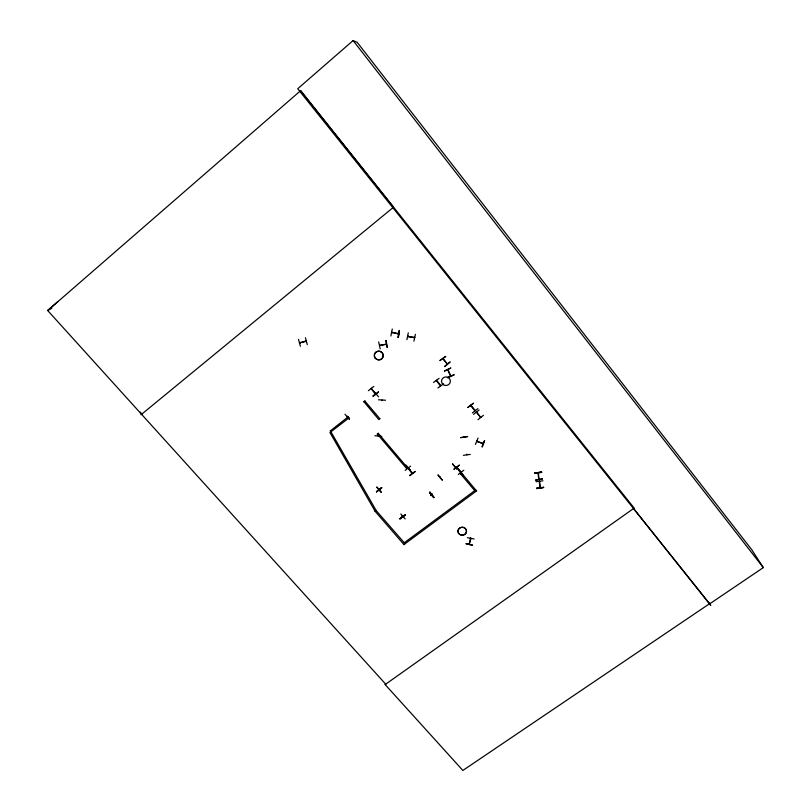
<?xml version="1.0" encoding="UTF-8"?>
<svg xmlns="http://www.w3.org/2000/svg" width="811" height="811" viewBox="0 0 811 811"><rect width="100%" height="100%" fill="white"/><g stroke="black" fill="none" stroke-linecap="round" stroke-linejoin="round"><path stroke-width="1.22" d="M347.696 416.165L347.412 416.986M447.865 369.512L450.815 375.969L450.592 375.402M447.875 370.445L447.895 369.583M447.388 363.794L446.962 363.379M447.439 377.49L453.967 374.672M450.5 376.03L447.642 369.613M446.962 363.49L447.216 364.027M447.114 364.017L442.806 358.634M376.091 393.994L375.605 394.612L376.355 394.197M442.228 480.122L437.91 474.851L442.228 479.99M444.469 371.083L450.865 367.971L444.448 371.053M403.625 515.938L403.006 516.029M407.335 468.454L407.933 468.008M443.587 383.816L437.93 388.003M470.481 538.97L470.897 538.423L469.387 544.181M443.029 358.634L443.252 359.182M442.999 358.482L447.388 363.967M440.434 477.466L440.201 477M431.046 495.369L431.513 494.842M432.425 494.081L432.121 494.903M440.768 385.499L436.43 380.207M440.485 385.884L436.267 380.592M439.116 378.321L433.52 382.478M434.078 497.447L429.901 492.135L433.784 497.538M538.484 473.442L538.301 472.631M539.051 479.24L538.362 472.925M539.386 481.937L539.558 481.095M432.05 494.355L432.415 494.315M431.036 495.105L431.168 495.612L431.411 494.832M429.911 492.125L429.495 492.561L433.773 497.67M414.979 471.434L409.565 475.378M378.443 399.782L385.519 400.239M412.302 473.046L407.963 467.785M405.115 543.725L376.263 510.666L330.33 430.763M472.529 545.266L465.889 543.684L472.529 545.104M476.625 490.858L404.091 544.475M404.284 542.762L475.793 489.864M405.145 518.878L400.806 513.961M410.559 466.132L405.186 470.36M405.155 514.985L399.823 518.908L405.176 514.843M374.854 435.72L381.839 436.419M381.738 400.593L382.123 400.026M378.585 435.801L378.555 435.801M407.649 467.633L407.183 468.271L407.923 468.099M407.751 467.653L407.781 468.393M402.124 516.141L402.611 516.637M407.274 467.917L407.751 467.815M402.246 516.161L402.246 516.952M406.737 468.677L377.308 434.037M405.693 465.321L410.336 470.279L405.966 465.098M539.254 481.268L539.903 487.482M414.695 337.538L407.568 336.443M415.384 334.345L413.924 341.167M414.492 337.781L414.563 337.427M413.914 337.771L414.076 337.325M466.943 454.464L466.903 454.272M408.298 336.119L408.278 336.595M407.649 336.048L407.811 336.007M408.278 332.834L406.889 339.687M404.071 544.698L375.229 511.437L376.294 510.464M379.305 489.803L379.578 488.891M376.263 510.666L375.128 511.031M381.626 487.604L376.497 491.719M376.973 487.056L381.342 492.074M375.655 393.761L371.185 388.489M390.872 336.007L392.281 328.992M397.988 333.868L398.606 333.706M397.948 337.366L399.428 330.543M398.485 333.97L391.622 332.277M391.612 332.398L398.556 333.625M377.267 434.209L378.352 433.236M363.875 401.698L378.808 419.551L379.893 418.567M442.796 358.797L443.252 359.405M460.901 472.418L456.664 467.318L461.135 471.961M471.252 405.794L470.633 405.48L471.242 405.612M475.124 410.346L474.84 410.559M480.517 417.351L476.402 411.958M378.585 392.088L373.121 396.336M392.2 332.682L391.571 332.723M392.23 332.52L392.301 332.571M306.193 340.884L299.462 342.972M375.696 393.761L375.229 393.122M375.675 393.538L375.412 393.984L375.28 393.132M371.043 388.459L375.402 393.751M372.898 395.95L378.392 391.855M374.053 391.551L378.605 396.853M467.42 537.673L474.1 538.97M385.783 340.539L387.212 347.534L386.137 340.549M373.82 386.421L368.356 390.699M371.489 388.996L371.225 388.307M371.276 388.368L371.62 388.945M380.197 348.862L378.686 341.948M386.421 344.249L379.69 345.425M379.599 345.364L386.441 344.219M363.835 401.861L364.93 400.877M466.984 454.768L466.66 454.312M349.511 419.54L344.989 414.249M375.087 511.234L329.965 432.547L349.065 417.858M330.27 430.935L348.193 416.824M347.321 416.459L347.28 416.682M475.439 444.387L478.064 438.052M477.527 441.448C475.104 440.16 485.333 444.833 482.575 443.211M482.302 446.962L484.593 440.515L481.977 446.739M469.174 543.938L469.336 544.242M430.976 495.389L431.401 495.065M307.278 344.604L305.443 337.741M305.646 341.482L306.426 341.157L305.565 341.178M300.394 346.267L298.499 339.353M300.09 342.86L300.08 342.364M299.543 342.82L306.213 341.38M454.495 466.345L454.687 466.528M460.881 473.107L460.557 473.675L461.155 473.006M433.905 497.548L429.546 492.51M381.069 492.389L376.74 487.249M57.956 301.459L47.687 310.522L385.752 684.231L385.205 684.626M353.109 40.55L297.718 88.754L709.726 603.83L763.313 567.609L751.716 549.665L357.175 42.324L353.109 40.55L763.313 567.609M141.013 414.766L393.558 207.19L300.709 90.609M444.59 366.379L450.176 361.919L444.793 366.633M467.906 407.467L473.523 403.179L467.927 407.406M479.098 409.991L473.533 414.33M408.085 468.332L412.039 473.452M480.416 417.341L480.274 416.732L480.69 417.128M477.953 419.692L483.457 415.313M415.181 471.698L409.778 475.753M376.466 491.801L381.869 487.746M376.507 491.871L381.606 487.593M458.377 474.445L463.801 470.238M474.729 490.645L460.445 473.766L461.5 472.783M463.223 475.722L458.955 470.421L463.223 475.601M452.487 464.044L456.948 469.113L452.65 463.933M709.635 603.658L462.868 770.45L385.144 684.565L634.172 508.091L300.486 90.791L47.687 310.522L51.823 308.18M460.648 473.644L460.851 472.854M447.581 377.804L454.099 374.966M464.368 437.22L464.034 436.997M463.385 455.346L470.309 454.393M534.753 473.259L541.667 472.114L534.723 473.097M534.713 472.914L541.667 472.114M534.743 473.188L541.697 472.397M542.356 478.875L535.473 480.102L542.387 479.007M536.02 481.724L542.924 480.781M536.73 488.557L543.623 487.441L536.74 488.577M543.623 487.441L536.669 488.1L543.593 487.32M476.462 412.201L480.71 417.32M378.534 435.466L378.2 435.963M464.318 437.2L464.277 436.957M483.072 443.83L483.184 443.303M414.664 337.64L407.71 336.504M539.609 481.318L540.278 487.816L540.167 486.935M476.787 440.961L476.696 441.184M470.968 405.216L475.205 410.569M453.988 469.224L459.492 465.068L453.998 469.133M348.142 416.996L349.014 418.02M378.321 433.409L407.761 468.079M364.889 401.029L379.862 418.74M461.51 472.965L476.635 491.05M477.892 408.622L472.377 412.911M474.962 410.761L470.674 405.642M633.553 508.527L710.73 605.442L709.615 603.212M405.216 515.036L399.884 518.969M140.404 412.089L141.57 414.309M456.654 467.379L456.846 466.954M476.787 441.448L483.052 443.617M538.656 479.058L538.058 472.661M477.395 441.123L477.436 441.66M470.856 538.139L470.694 539.082M470.623 538.098L469.103 544.516L469.163 543.684M470.522 538.21L470.461 539.031M460.476 473.137L460.445 473.766M445.675 356.414L439.846 360.591L445.665 356.475M399.326 330.533L398.323 337.538L399.347 330.442M467.623 436.521L460.689 437.656L467.633 436.571M459.675 534.388A4.258 3.954 -0.1 0 0 466.467 531.692A4.258 3.954 -0.1 0 0 460.557 527.586A4.258 3.954 -0.1 0 0 459.675 534.388A4.248 3.943 -0.1 0 0 466.457 531.681A4.248 3.943 -0.1 0 0 460.557 527.586A4.248 3.943 -0.1 0 0 459.685 534.378M375.321 358.259A4.46 4.339 17.7 0 0 382.934 357.154A4.45 4.329 17.7 0 0 378.048 351.193A4.45 4.329 17.7 0 0 375.351 358.188A4.45 4.329 17.7 0 0 382.944 357.073A4.46 4.339 17.7 0 0 378.027 351.254A4.46 4.339 17.7 0 0 375.321 358.259M443.293 384.657A4.43 4.288 -0.4 0 0 450.338 381.697A4.43 4.288 -0.4 0 0 444.175 377.277A4.43 4.288 -0.4 0 0 443.293 384.657"/></g></svg>
